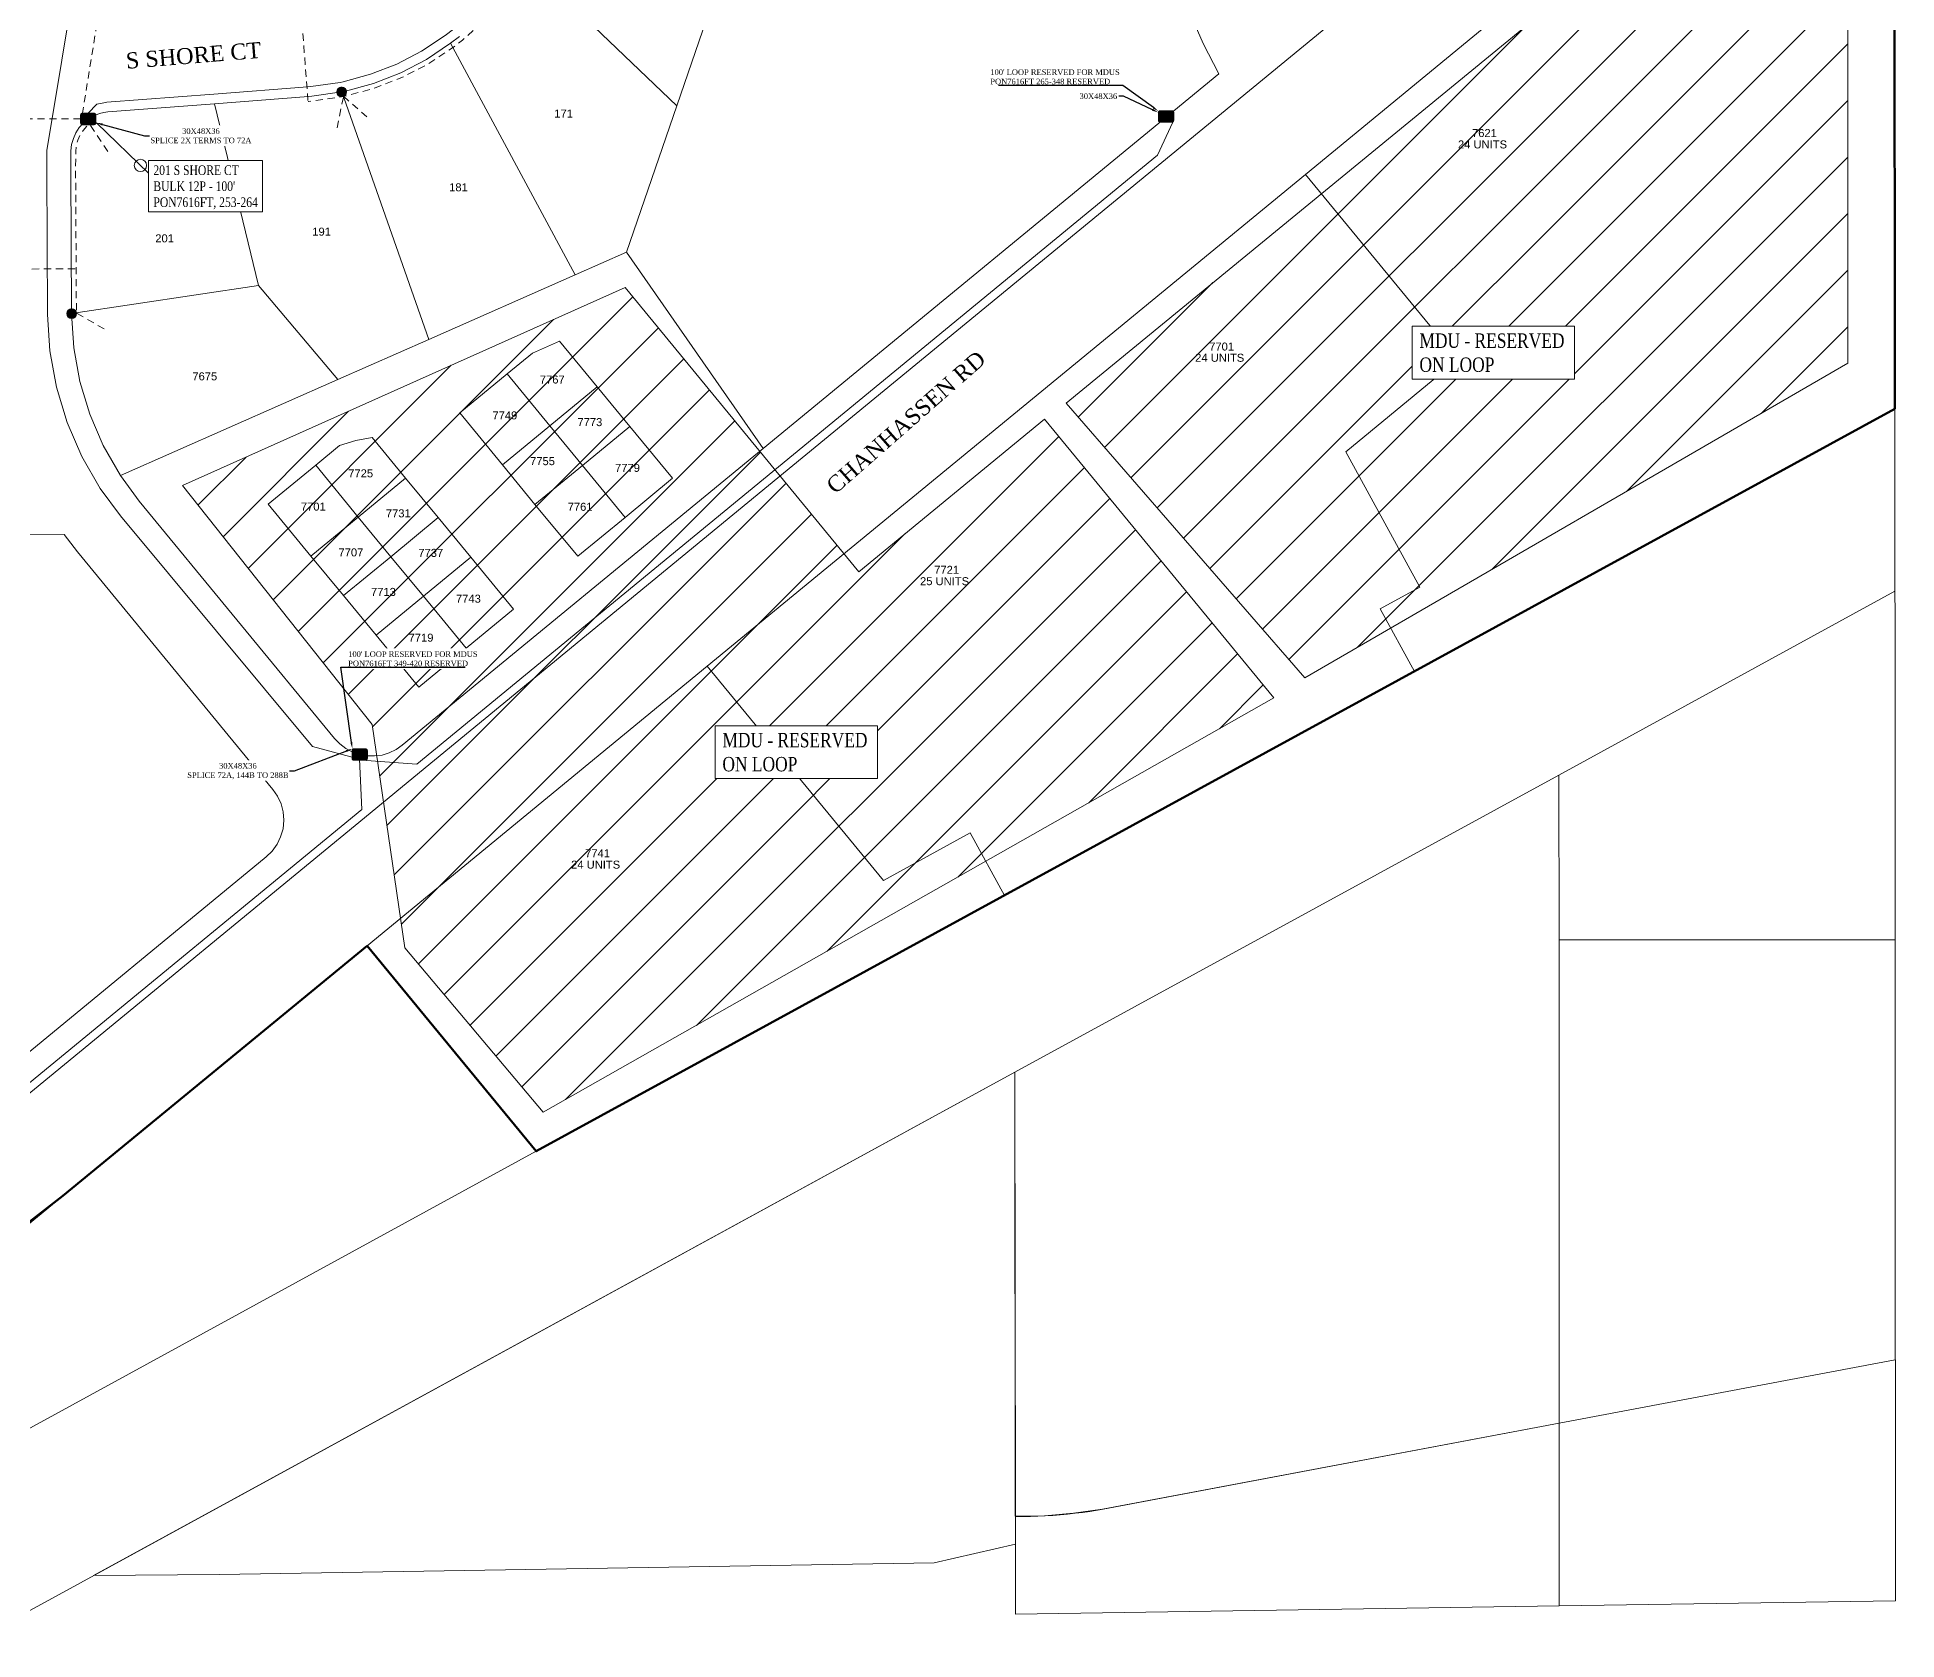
# Model space of a CAD drawing. Header units: feet. Extents: x 2741712 to 2750472, y 1004852 to 1013442.
# Drawn here: x 2747744 to 2748906, y 1007264 to 1008266 of the extents above; entities that cross this region are included whole.
import ezdxf
from ezdxf import colors
from ezdxf.entities.mleader import LeaderData, LeaderLine
from ezdxf.enums import TextEntityAlignment as Align
from ezdxf.lldxf.tags import DXFTag
from ezdxf.math import Vec2, Vec3

# ---------------------------------------------------------------- set-up
doc = ezdxf.new("R2010")
doc.units = ezdxf.units.FT
doc.header["$LTSCALE"] = 0.015
doc.header["$MEASUREMENT"] = 0
doc.linetypes.add('DASHED', pattern=[5, 3, -2])
for name, color, linetype, lineweight in [('144B', 112, '144B', 5), ('288B', 112, '288B', 5), ('72A', 112, '72A', 5), ('DETAIL', 7, 'Continuous', 5), ('DROP BURIED', 7, 'DASHED', 5), ('F1', 112, 'F1', 5), ('PROP_TEL', 6, 'Continuous', 5), ('Route_3_PSAs', 1, 'Continuous', 100), ('RUNNING LINE (UNDERGROUND)', 10, 'Continuous', 40), ('TAIL', 1, 'MST', 5), ('TELEPHONE STRUCT-PROP', 6, 'Continuous', 5), ('TERMINALS', 7, 'Continuous', 5)]:
    doc.layers.add(name, color=color, linetype=linetype, lineweight=lineweight)
for name, color, linetype in [('AddressesCarver', 7, 'DASHED'), ('Carver County Parcels', 7, 'Continuous'), ('NOTES', 7, 'Continuous'), ('STREET NAME', 7, 'Continuous')]:
    doc.layers.add(name, color=color, linetype=linetype)
doc.styles.add('Dimensions 100', font='arial.ttf')
doc.styles.add('Line', font='txt.shx', dxfattribs={"height": 3})
doc.styles.add('SIMPLEX', font='times.ttf', dxfattribs={"width": 0.8})
doc.styles.get("Standard").update_dxf_attribs({"font": 'times.ttf'})
doc.styles.add('Utilities', font='arial.ttf', dxfattribs={"height": 2.5})
tags = doc.linetypes.add('144B', pattern='A,80,-5,["144B",Line,S=1.5,R=0,X=0,Y=-1.5],-24', length=109).pattern_tags.tags
tags[6] = DXFTag(74, 10)
tags = doc.linetypes.add('288B', pattern='A,80,-5,["288B",Line,S=1.5,R=0,X=0,Y=-1.5],-24', length=109).pattern_tags.tags
tags[6] = DXFTag(74, 10)
tags = doc.linetypes.add('72A', pattern='A,80,-5,["72A",Line,S=1.5,R=0,X=0,Y=-1.5],-20', length=105).pattern_tags.tags
tags[6] = DXFTag(74, 10)
tags = doc.linetypes.add('BBF', pattern='A,100,-5,["BBF",Line,S=1,R=0,X=0,Y=-1.5],-12', length=117).pattern_tags.tags
tags[6] = DXFTag(74, 10)
tags = doc.linetypes.add('F1', pattern='A,15,-5,["F1",Line,S=1.5,R=0,X=0,Y=-1.5],-12', length=32).pattern_tags.tags
tags[6] = DXFTag(74, 10)
tags = doc.linetypes.add('MST', pattern='A,5,-5,5,-5,["TAIL",Line,S=1.5,R=0,X=0,Y=-1.5],-20', length=40).pattern_tags.tags
tags[10] = DXFTag(74, 10)

# ---------------------------------------------------------------- blocks, each defined once
blk = doc.blocks.new('ACMAP_ANN_TEMPLATE_AddressCarver')
at = {"layer": 'AddressesCarver', "style": 'Dimensions 100'}
blk.add_attdef('AddressCarver', text='', height=5, dxfattribs=at).set_placement((0, 0), align=Align.CENTER)
blk = doc.blocks.new('NEW HH')
at = {"ltscale": 40, "true_color": 0xffffff}
h = blk.add_hatch(color=7, dxfattribs=at)
h.dxf.hatch_style = 1
h.paths.add_polyline_path([(-0.061, -0.031, 0.414214), (-0.046, -0.046), (0.046, -0.046, 0.414214), (0.061, -0.031), (0.061, 0.031, 0.414214), (0.046, 0.046), (-0.046, 0.046, 0.414214), (-0.061, 0.031)])
at = {"layer": 'RUNNING LINE (UNDERGROUND)', "color": 6, "lineweight": 0, "const_width": 0.005, "flags": 128}
blk.add_lwpolyline([(-0.061, 0.031), (-0.061, -0.031, 0.414214), (-0.046, -0.046), (0.046, -0.046, 0.414214), (0.061, -0.031), (0.061, 0.031, 0.414214), (0.046, 0.046), (-0.046, 0.046, 0.414214)], format="xyb", close=True, dxfattribs=at)
at = {"layer": 'TELEPHONE STRUCT-PROP', "color": 18, "true_color": 0x000000, "style": 'Utilities'}
blk.add_text('HH', height=0.05, dxfattribs=at).set_placement((0, 0), align=Align.MIDDLE_CENTER)
blk = doc.blocks.new('Proposed FlowerPot')
at = {"lineweight": 5, "ltscale": 100, "true_color": 0xffffff}
h = blk.add_hatch(color=7, dxfattribs=at)
h.dxf.hatch_style = 1
h.paths.add_polyline_path([(-0.06, 0, 0.414214), (0, -0.06, 0.414214), (0.06, 0, 0.414214), (0, 0.06, 0.414214)])
at = {"lineweight": 5, "ltscale": 100}
blk.add_circle((0, 0), 0.0604, dxfattribs=at)
at = {"layer": 'RUNNING LINE (UNDERGROUND)', "color": 6, "lineweight": 5, "const_width": 0.00907, "flags": 128}
blk.add_lwpolyline([(-0.06, 0, -0.414214), (0, 0.06, -0.414214), (0.06, 0, -0.414214), (0, -0.06, -0.414214), (-0.06, 0)], format="xyb", dxfattribs=at)
at = {"color": 18, "linetype": 'ByBlock', "lineweight": 5, "ltscale": 100, "true_color": 0x000000, "style": 'Dimensions 100'}
blk.add_text('F', height=0.0744, dxfattribs=at).set_placement((-0.029, -0.037))
blk = doc.blocks.new('TERMINAL')
at = {"lineweight": 5, "ltscale": 0.5, "flags": 128}
blk.add_lwpolyline([(-0.1, -0.6), (-0.1, 44.8)], dxfattribs=at)
at = {"lineweight": 5, "ltscale": 0.5}
blk.add_circle((-0.1, 37.6), 3.83, dxfattribs=at)

msp = doc.modelspace()

# ---------------------------------------------------------------- hatches: boundary and pattern name
at = {"layer": 'NOTES', "lineweight": 5, "ltscale": 100}
h = msp.add_hatch(dxfattribs=at)
h.set_pattern_fill('ANSI31', color=30, scale=200)
h.paths.add_polyline_path([(2748387.3, 1008037.2), (2748875.7, 1008437.9), (2748875.7, 1008062.1), (2748536.5, 1007865.5)])
h.paths.add_polyline_path([(2747835.2, 1007985.6), (2748111.8, 1008109.5), (2748257.9, 1007931.8), (2748373.9, 1008027.2), (2748517.1, 1007853), (2748060.7, 1007594.1), (2747974.2, 1007696.8), (2747953.7, 1007836.4)])
h.paths.add_polyline_path([(2745760, 1007924.9), (2746068.9, 1007924.9), (2746068.9, 1007735.5), (2745759.4, 1007817.6)])
h.paths.add_polyline_path([(2746088.2, 1008016), (2746205.8, 1008016), (2746205.8, 1007694.2), (2746088.2, 1007721.1)])
h.paths.add_polyline_path([(2745572.4, 1007787.3), (2745577.2, 1007492.7), (2745885.2, 1007492.7), (2745885.2, 1007696.5)])

# ---------------------------------------------------------------- linework, layer by layer
at = {"layer": '144B', "lineweight": 5, "ltscale": 100, "flags": 128}
msp.add_lwpolyline([(2747950.3, 1007813.9), (2747981.6, 1007811.5), (2748207.6, 1007997.4), (2748444.5, 1008192.1), (2748454, 1008212.8)], dxfattribs=at)
at = {"layer": '288B', "lineweight": 5, "ltscale": 100, "flags": 128}
msp.add_lwpolyline([(2746722, 1008138.5), (2746736.5, 1008127.6), (2746736.6, 1007999.7), (2747122.4, 1008001.6), (2747126.4, 1007299.2), (2747154.9, 1007282.7), (2747210.5, 1007281.2), (2747272.4, 1007282.5), (2747332.4, 1007283.4), (2747339.2, 1007283.1), (2747503.6, 1007418.3), (2747513.4, 1007426.4), (2747519.5, 1007431.4), (2747523.2, 1007434.4), (2747554.3, 1007460), (2747739.6, 1007612.4), (2747947.3, 1007783.3), (2747945.8, 1007814.6)], dxfattribs=at)
at = {"layer": '72A', "lineweight": 5, "ltscale": 100, "flags": 128}
msp.add_lwpolyline([(2747945.8, 1007814.6), (2747916.6, 1007822.7), (2747796.5, 1007966.7), (2747783.9, 1007983.8), (2747772.4, 1008003.8), (2747763.2, 1008025), (2747756.5, 1008047.2), (2747752.4, 1008069.9), (2747751, 1008092.6), (2747750.5, 1008182.5), (2747750.6, 1008195), (2747769.3, 1008308.1), (2747778.2, 1008333.6), (2747800.3, 1008390.9), (2747837.3, 1008486.9), (2747884.4, 1008609.1), (2747865.4, 1008615.5), (2747872.4, 1008631.1), (2747880.8, 1008645.1), (2747890.7, 1008657.9), (2747907, 1008675.4), (2747909.9, 1008679.8, -0.118996), (2747965.2, 1008704.1), (2747970.6, 1008704.6), (2747986.5, 1008706.8), (2748001.5, 1008707.3), (2748016.5, 1008706.1), (2748031.4, 1008703.4), (2748044.4, 1008699.7), (2748057.3, 1008694.5), (2748111.7, 1008669.9), (2748192.5, 1008633.3), (2748207.7, 1008641)], format="xyb", dxfattribs=at)
at = {"layer": 'Carver County Parcels', "lineweight": 5, "ltscale": 100}
for p, q in [((2748905.1, 1008033.5), (2748905, 1008482.8)), ((2748144.1, 1008222.9), (2748186.8, 1008347)), ((2748716.6, 1008327.9), (2748536.9, 1008180.1)), ((2748144.1, 1008222.9), (2748049, 1008313.9)), ((2748472.9, 1008261.9), (2748464.4, 1008281.5)), ((2748002.8, 1008262), (2748080.6, 1008117.3)), ((2748482.7, 1008243), (2748472.9, 1008261.9)), ((2747855.3, 1008224.2), (2747882.8, 1008110.7)), ((2747934.9, 1008231.6), (2747989.1, 1008076.9)), ((2748112.6, 1008131.4), (2748144.1, 1008222.9)), ((2748144.1, 1008222.9), (2748144.1, 1008222.9)), ((2747776.4, 1008214.7), (2747773.4, 1008212.3)), ((2747779.8, 1008216.7), (2747776.4, 1008214.7)), ((2748536.9, 1008180.1), (2748163, 1007872.9)), ((2748632.1, 1008064.4), (2748536.9, 1008180.1)), ((2748112.6, 1008131.4), (2748080.6, 1008117.3)), ((2748198.1, 1008008.9), (2748112.6, 1008131.4)), ((2747989.1, 1008076.9), (2748080.6, 1008117.3)), ((2748080.6, 1008117.3), (2748080.6, 1008117.3)), ((2747766, 1008093.1), (2747882.8, 1008110.7)), ((2747882.8, 1008110.7), (2747882.8, 1008110.7)), ((2747932.3, 1008051.9), (2747882.8, 1008110.7)), ((2747932.3, 1008051.9), (2747989.1, 1008076.9)), ((2747989.1, 1008076.9), (2747989.1, 1008076.9)), ((2748053.9, 1008068.4), (2748070.9, 1008075.9)), ((2748070.9, 1008075.9), (2748094.4, 1008047.3)), ((2748053.9, 1008068.4), (2748038.1, 1008055.4)), ((2748562.1, 1008006.8), (2748632.1, 1008064.4)), ((2747932.3, 1008051.9), (2747796.5, 1007992)), ((2747932.3, 1008051.9), (2747932.3, 1008051.9)), ((2748038.1, 1008055.4), (2748008.5, 1008031)), ((2748064.8, 1008023), (2748038.1, 1008055.4)), ((2748038.1, 1008055.4), (2748038.1, 1008055.4)), ((2748094.4, 1008047.3), (2748064.8, 1008023)), ((2748094.4, 1008047.3), (2748094.4, 1008047.3)), ((2748094.4, 1008047.3), (2748114.7, 1008022.6)), ((2748035.2, 1007998.6), (2748008.5, 1008031)), ((2748605, 1007869.5), (2748905.1, 1008033.5)), ((2748905.2, 1007919.6), (2748905.1, 1008033.5)), ((2747943.5, 1008013.8), (2747933.4, 1008010.7)), ((2747943.5, 1008013.8), (2747953.8, 1008015.7)), ((2747953.8, 1008015.7), (2747974.7, 1007990.3)), ((2748035.2, 1007998.6), (2748064.8, 1008023)), ((2748064.8, 1008023), (2748064.8, 1008023)), ((2748064.8, 1008023), (2748085.1, 1007998.2)), ((2748114.7, 1008022.6), (2748085.1, 1007998.2)), ((2748114.7, 1008022.6), (2748114.7, 1008022.6)), ((2748114.7, 1008022.6), (2748141.4, 1007990.2)), ((2747918.5, 1007998.4), (2747933.4, 1008010.7)), ((2748198.1, 1008008.9), (2748198.1, 1008008.9)), ((2748608.4, 1007922.1), (2748562.1, 1008006.8)), ((2748562.1, 1008006.8), (2748562.1, 1008006.8)), ((2747888.9, 1007974), (2747918.5, 1007998.4)), ((2747945.1, 1007965.9), (2747918.5, 1007998.4)), ((2747945.1, 1007965.9), (2747974.7, 1007990.3)), ((2747974.7, 1007990.3), (2747974.7, 1007990.3)), ((2747974.7, 1007990.3), (2747995.1, 1007965.6)), ((2748035.2, 1007998.6), (2748055.5, 1007973.9)), ((2748055.5, 1007973.9), (2748085.1, 1007998.2)), ((2748085.1, 1007998.2), (2748111.8, 1007965.8)), ((2748085.1, 1007998.2), (2748085.1, 1007998.2)), ((2748111.8, 1007965.8), (2748141.4, 1007990.2)), ((2748141.4, 1007990.2), (2748141.4, 1007990.2)), ((2747888.9, 1007974), (2747915.5, 1007941.6)), ((2748082.2, 1007941.5), (2748055.5, 1007973.9)), ((2747761.3, 1007955.1), (2747716.7, 1007954.9)), ((2747769.7, 1007944.2), (2747761.3, 1007955.1)), ((2747915.5, 1007941.6), (2747945.1, 1007965.9)), ((2747945.1, 1007965.9), (2747945.1, 1007965.9)), ((2747965.5, 1007941.2), (2747945.1, 1007965.9)), ((2747995.1, 1007965.6), (2747965.5, 1007941.2)), ((2748015.4, 1007940.9), (2747995.1, 1007965.6)), ((2747995.1, 1007965.6), (2747995.1, 1007965.6)), ((2748111.8, 1007965.8), (2748082.2, 1007941.5)), ((2748111.8, 1007965.8), (2748111.8, 1007965.8)), ((2747891.7, 1007795.8), (2747769.7, 1007944.2)), ((2747935.9, 1007916.9), (2747915.5, 1007941.6)), ((2747965.5, 1007941.2), (2747935.9, 1007916.9)), ((2747965.5, 1007941.2), (2747965.5, 1007941.2)), ((2747965.5, 1007941.2), (2747985.8, 1007916.5)), ((2747985.8, 1007916.5), (2748015.4, 1007940.9)), ((2748015.4, 1007940.9), (2748015.4, 1007940.9)), ((2748015.4, 1007940.9), (2748042.1, 1007908.4)), ((2748583.6, 1007908.6), (2748608.4, 1007922.1)), ((2748695.2, 1007804.8), (2748905.2, 1007919.6)), ((2748905.3, 1007905.2), (2748905.2, 1007919.6)), ((2747956.2, 1007892.2), (2747935.9, 1007916.9)), ((2747956.2, 1007892.2), (2747985.8, 1007916.5)), ((2747985.8, 1007916.5), (2747985.8, 1007916.5)), ((2748012.5, 1007884.1), (2747985.8, 1007916.5)), ((2748042.1, 1007908.4), (2748012.5, 1007884.1)), ((2748042.1, 1007908.4), (2748042.1, 1007908.4)), ((2748605, 1007869.5), (2748583.6, 1007908.6)), ((2748905.3, 1007701.9), (2748905.3, 1007905.2)), ((2747956.2, 1007892.2), (2747982.9, 1007859.7)), ((2747982.9, 1007859.7), (2748012.5, 1007884.1)), ((2748012.5, 1007884.1), (2748012.5, 1007884.1)), ((2748163, 1007872.9), (2747950.7, 1007698)), ((2748273.2, 1007738.9), (2748163, 1007872.9)), ((2748348.8, 1007729.5), (2748605, 1007869.5)), ((2747930.3, 1007827.6), (2747933.6, 1007824.2)), ((2747933.6, 1007824.2), (2747937.4, 1007821.3)), ((2747937.4, 1007821.3), (2747941.5, 1007819.1)), ((2747941.5, 1007819.1), (2747946, 1007817.6)), ((2747946, 1007817.6), (2747950.6, 1007816.8)), ((2748355.3, 1007619.1), (2748695.2, 1007804.8)), ((2748695.3, 1007701.8), (2748695.2, 1007804.8)), ((2747894.7, 1007791.5), (2747891.7, 1007795.8)), ((2747896.9, 1007786.7), (2747894.7, 1007791.5)), ((2747898.2, 1007781.7), (2747896.9, 1007786.7)), ((2747898.6, 1007776.5), (2747898.2, 1007781.7)), ((2747896.6, 1007766.2), (2747898.1, 1007771.2)), ((2747898.1, 1007771.2), (2747898.6, 1007776.5)), ((2748327.4, 1007768.6), (2748273.2, 1007738.9)), ((2748348.8, 1007729.5), (2748327.4, 1007768.6)), ((2747887.6, 1007753.6), (2747891.4, 1007757.2)), ((2747891.4, 1007757.2), (2747894.4, 1007761.5)), ((2747894.4, 1007761.5), (2747896.6, 1007766.2)), ((2748273.2, 1007738.9), (2748273.2, 1007738.9)), ((2748056.2, 1007569.7), (2748348.8, 1007729.5)), ((2748695.3, 1007701.8), (2748905.3, 1007701.9)), ((2748695.4, 1007399.9), (2748695.3, 1007701.8)), ((2748905.4, 1007439.4), (2748905.3, 1007701.9)), ((2748905.3, 1007701.9), (2748905.3, 1007701.9)), ((2747950.7, 1007698), (2747570.4, 1007385.7)), ((2747950.7, 1007698), (2748056.2, 1007569.7)), ((2747950.7, 1007698), (2747950.7, 1007698)), ((2747718, 1007270.9), (2748355.3, 1007619.1)), ((2748355.3, 1007619.1), (2747779.6, 1007304.6)), ((2748355.3, 1007619.1), (2748355.5, 1007341.7)), ((2748355.7, 1007341.6), (2748355.3, 1007619.1)), ((2747570.4, 1007304.2), (2748056.2, 1007569.7)), ((2748056.2, 1007569.7), (2748056.2, 1007569.7)), ((2748905.4, 1007439.4), (2748695.4, 1007399.9)), ((2748905.5, 1007439.4), (2748905.4, 1007439.4)), ((2748905.6, 1007288.8), (2748905.5, 1007439.4)), ((2748410.1, 1007346.2), (2748695.4, 1007399.9)), ((2748695.4, 1007399.8), (2748410.4, 1007346.2)), ((2748695.4, 1007399.9), (2748695.4, 1007285.7)), ((2748695.4, 1007399.9), (2748695.4, 1007399.9)), ((2748695.4, 1007285.7), (2748695.4, 1007399.8)), ((2748355.5, 1007341.7), (2748373.8, 1007342)), ((2748360.4, 1007341.6), (2748355.7, 1007341.6)), ((2748355.7, 1007341.6), (2748355.7, 1007324.2)), ((2748365, 1007341.6), (2748360.4, 1007341.6)), ((2748369.7, 1007341.7), (2748365, 1007341.6)), ((2748365, 1007341.6), (2748365, 1007341.6)), ((2748374.3, 1007341.9), (2748369.7, 1007341.7)), ((2748373.8, 1007342), (2748392, 1007343.5)), ((2748379, 1007342.2), (2748374.3, 1007341.9)), ((2748383.6, 1007342.5), (2748379, 1007342.2)), ((2748388.3, 1007343), (2748383.6, 1007342.5)), ((2748392.9, 1007343.5), (2748388.3, 1007343)), ((2748392, 1007343.5), (2748410.1, 1007346.2)), ((2748397.5, 1007344.1), (2748392.9, 1007343.5)), ((2748402.1, 1007344.7), (2748397.5, 1007344.1)), ((2748410.4, 1007346.2), (2748402.1, 1007344.7)), ((2748305, 1007312.6), (2748355.7, 1007324.2)), ((2748355.7, 1007324.2), (2748355.7, 1007324.2)), ((2748355.7, 1007324.2), (2748355.7, 1007280.4)), ((2747779.6, 1007304.6), (2747858.3, 1007305.3)), ((2747858.3, 1007305.3), (2748305, 1007312.6)), ((2748355.7, 1007280.4), (2748695.4, 1007285.7)), ((2748695.4, 1007285.7), (2748905.6, 1007288.8))]:
    msp.add_line(p, q, dxfattribs=at)
for points in [[(2748008.4, 1008266.2), (2748002.8, 1008262), (2747987.7, 1008251.9), (2747971.6, 1008243.5), (2747954.7, 1008236.9), (2747937.1, 1008232.1), (2747934.9, 1008231.6), (2747916.1, 1008228.9), (2747913.9, 1008228.7), (2747855.3, 1008224.2), (2747788.7, 1008219.1), (2747786.1, 1008218.7), (2747783.5, 1008218.1), (2747779.8, 1008216.7)], [(2747950.6, 1007816.8), (2747955.3, 1007816.7), (2747960, 1007817.3), (2747964.5, 1007818.7), (2747968.7, 1007820.8), (2747972.6, 1007823.4), (2748198.1, 1008008.9), (2748482.7, 1008243)], [(2747773.4, 1008212.3), (2747770.8, 1008209.4), (2747768.7, 1008206.1), (2747767.1, 1008202.5), (2747766, 1008198.7), (2747765.6, 1008194.8), (2747765.5, 1008182.5), (2747766, 1008093.1), (2747767.3, 1008071.7), (2747771.1, 1008050.7), (2747777.3, 1008030.2), (2747785.8, 1008010.6), (2747796.5, 1007992), (2747808.3, 1007975.9), (2747930.3, 1007827.6)], [(2747150.3, 1007295.3), (2747210.3, 1007296.2), (2747270.2, 1007297.1), (2747330.2, 1007298), (2747333.7, 1007298), (2747494.1, 1007429.9), (2747494.1, 1007429.9), (2747503.9, 1007438), (2747510, 1007443), (2747513.6, 1007446), (2747569.1, 1007491.7), (2747569.3, 1007469.7), (2747570.4, 1007470.7), (2747729.3, 1007601.4), (2747718.5, 1007614.5), (2747887.6, 1007753.6)]]:
    msp.add_lwpolyline(points, dxfattribs=at)
at = {"layer": 'DROP BURIED', "lineweight": 5, "ltscale": 100, "flags": 128}
for points in [[(2747826.4, 1008408.8), (2747817.1, 1008384.4), (2747795.1, 1008327.4), (2747786.3, 1008302.2), (2747772.8, 1008218.4)], [(2748053.9, 1008316.7), (2748051.6, 1008312.4), (2748039.9, 1008294.6), (2748026, 1008278.3), (2748010.3, 1008264), (2748004.6, 1008259.5), (2747989.2, 1008249.3), (2747972.8, 1008240.8), (2747955.6, 1008234.1), (2747937.9, 1008229.2), (2747935.4, 1008228.7), (2747916.5, 1008225.9), (2747914.1, 1008225.7), (2747913.7, 1008225.7)], [(2747909.9, 1008275.5), (2747913.7, 1008225.7)], [(2747771.6, 1008214.7), (2747719.8, 1008214.7), (2747719.8, 1008220.8)], [(2747775.6, 1008210.3), (2747773.2, 1008207.5), (2747771.3, 1008204.6), (2747769.9, 1008201.5), (2747769, 1008198.2), (2747768.6, 1008194.6), (2747768.5, 1008182.5), (2747769, 1008093.2), (2747769, 1008092.9)], [(2747718.7, 1008120.8), (2747768.8, 1008121.1)]]:
    msp.add_lwpolyline(points, dxfattribs=at)
at = {"layer": 'DROP BURIED', "lineweight": 5, "ltscale": 100}
for points in [[(2747931.9, 1008209.2), (2747935.9, 1008228.9), (2747950.9, 1008215.7)], [(2747788.6, 1008194.4), (2747777.6, 1008211.1)], [(2747786.3, 1008083.5), (2747769, 1008093.5)]]:
    msp.add_lwpolyline(points, dxfattribs=at)
at = {"layer": 'F1', "color": 30, "linetype": 'BBF', "lineweight": 5, "ltscale": 150, "flags": 128}
msp.add_lwpolyline([(2746653.6, 1007277.7), (2747140.9, 1007276.2), (2747150.3, 1007295.3), (2747159, 1007276.2), (2747272.4, 1007277.5), (2747332.3, 1007278.4), (2747340.9, 1007278.1), (2747506.8, 1007414.5), (2747516.6, 1007422.5), (2747522.7, 1007427.6), (2747526.3, 1007430.6), (2747557.5, 1007456.2), (2747742.8, 1007608.6), (2747952.5, 1007781), (2747983.3, 1007806.3), (2748210.8, 1007993.5), (2748826.9, 1008499.5, 0.05824), (2748890.6, 1008729.8), (2749174.6, 1008729.8)], format="xyb", dxfattribs=at)
at = {"layer": 'NOTES', "color": 30, "lineweight": 5, "ltscale": 100, "flags": 128}
for points in [[(2748387.3, 1008037.2), (2748875.7, 1008437.9), (2748875.7, 1008062.1), (2748536.5, 1007865.5), (2748387.3, 1008037.2)], [(2747835.2, 1007985.6), (2748111.8, 1008109.5), (2748257.9, 1007931.8), (2748373.9, 1008027.2), (2748517.1, 1007853), (2748060.7, 1007594.1), (2747974.2, 1007696.8), (2747953.7, 1007836.4), (2747835.2, 1007985.6)]]:
    msp.add_lwpolyline(points, dxfattribs=at)
at = {"layer": 'Route_3_PSAs', "ltscale": 50, "flags": 128}
msp.add_lwpolyline([(2748904.7, 1008635.8), (2748905.1, 1008033.5), (2748056.2, 1007569.7), (2747950.7, 1007698), (2747760.5, 1007541.8), (2747541.3, 1007371.6, -0.167177), (2747102.2, 1007236.9), (2746719.1, 1007234.3), (2746717.6, 1007784.5), (2746264.8, 1007779), (2746216.6, 1007627.7)], format="xyb", dxfattribs=at)
at = {"layer": 'TAIL', "lineweight": 5, "ltscale": 100, "flags": 128}
msp.add_lwpolyline([(2748044.4, 1008317), (2748032.7, 1008300), (2748019.5, 1008284.6), (2748004.5, 1008270.8), (2747999.3, 1008266.8), (2747984.6, 1008257.1), (2747969.1, 1008249), (2747952.8, 1008242.6), (2747935.7, 1008237.9), (2747933.8, 1008237.5), (2747915.4, 1008234.9), (2747913.4, 1008234.7), (2747854.8, 1008230.2), (2747788.1, 1008225.1), (2747785, 1008224.6), (2747781.7, 1008223.9), (2747776.4, 1008218.4)], dxfattribs=at)

# ---------------------------------------------------------------- block references
at = {"layer": 'AddressesCarver', "lineweight": 5, "ltscale": 100}
for p, values in [((2748073.4, 1008215.6), {'AddressCarver': '171'}), ((2748647.5, 1008196.3), {'AddressCarver': '24 UNITS'}), ((2748648.7, 1008203.4), {'AddressCarver': '7621'}), ((2748007.7, 1008169.5), {'AddressCarver': '181'}), ((2747824.1, 1008137.6), {'AddressCarver': '201'}), ((2747922.2, 1008141.8), {'AddressCarver': '191'}), ((2748484.5, 1008070), {'AddressCarver': '7701'}), ((2748483.3, 1008063), {'AddressCarver': '24 UNITS'}), ((2747849.2, 1008051.4), {'AddressCarver': '7675'}), ((2748066.3, 1008049.4), {'AddressCarver': '7767'}), ((2748036.7, 1008027), {'AddressCarver': '7749'}), ((2748089.8, 1008022.8), {'AddressCarver': '7773'}), ((2748060.2, 1007998.4), {'AddressCarver': '7755'}), ((2747946.6, 1007990.8), {'AddressCarver': '7725'}), ((2748113.3, 1007994.2), {'AddressCarver': '7779'}), ((2747917, 1007970), {'AddressCarver': '7701'}), ((2747970.1, 1007965.8), {'AddressCarver': '7731'}), ((2748083.7, 1007969.9), {'AddressCarver': '7761'}), ((2747940.5, 1007941.4), {'AddressCarver': '7707'}), ((2747990.4, 1007941.1), {'AddressCarver': '7737'}), ((2748312.7, 1007930.5), {'AddressCarver': '7721'}), ((2747960.8, 1007916.7), {'AddressCarver': '7713'}), ((2748311.4, 1007923.4), {'AddressCarver': '25 UNITS'}), ((2748013.9, 1007912.5), {'AddressCarver': '7743'}), ((2747984.3, 1007888.1), {'AddressCarver': '7719'}), ((2748094.6, 1007753.4), {'AddressCarver': '7741'}), ((2748093.4, 1007746.3), {'AddressCarver': '24 UNITS'})]:
    msp.add_blockref('ACMAP_ANN_TEMPLATE_AddressCarver', p, dxfattribs=at).add_auto_attribs(values)
at = {"layer": 'PROP_TEL', "lineweight": 5, "ltscale": 100}
for name, p, xscale, yscale, zscale in [('Proposed FlowerPot', (2747934.7, 1008231.6), 50, 50, 50), ('NEW HH', (2747776.4, 1008214.7), 80, 80, 80), ('NEW HH', (2748449.8, 1008216.3), 80, 80, 80), ('Proposed FlowerPot', (2747766, 1008093.1), 50, 50, 50), ('NEW HH', (2747946, 1007817.6), 80, 80, 80)]:
    msp.add_blockref(name, p, dxfattribs=dict(at, xscale=xscale, yscale=yscale, zscale=zscale))
at = {"layer": 'TERMINALS', "lineweight": 5, "ltscale": 100, "rotation": 225.9107534997111}
msp.add_blockref('TERMINAL', (2747781.9, 1008211.8), dxfattribs=at)

# ---------------------------------------------------------------- texts
at = {"layer": 'STREET NAME', "lineweight": 5, "ltscale": 100, "char_height": 10, "attachment_point": 1}
for s, insert, rotation in [('S SHORE CT', (2747799.5, 1008256), 4.6528), ('CHANHASSEN RD', (2748236.5, 1007987.4), 41.2638)]:
    msp.add_mtext(s, dxfattribs=dict(at, insert=insert, rotation=rotation))

# ---------------------------------------------------------------- next in the draw order: texts
at = {"layer": 'NOTES', "color": 30, "lineweight": 5, "ltscale": 100, "char_height": 9, "width": 92.441, "attachment_point": 1, "style": 'SIMPLEX', "bg_fill": 19, "box_fill_scale": 1.5, "bg_fill_color": 256, "bg_fill_transparency": 0}
for insert in [(2748608.1, 1008080.7), (2748172.6, 1007831.1)]:
    msp.add_mtext('MDU - RESERVED ON LOOP', dxfattribs=dict(at, insert=insert))
at = {"layer": 'TERMINALS', "lineweight": 5, "ltscale": 100, "insert": (2747817.1, 1008185.7), "char_height": 6, "attachment_point": 1, "style": 'SIMPLEX', "bg_fill": 19, "box_fill_scale": 1.5, "bg_fill_color": 256, "bg_fill_transparency": 0}
msp.add_mtext("201 S SHORE CT\\PBULK 12P - 100'\\PPON7616FT, 253-264", dxfattribs=at)

# ---------------------------------------------------------------- next in the draw order: leaders
at = {"layer": 'DETAIL', "lineweight": 5, "ltscale": 100}
ml = msp.add_multileader_mtext('Standard', dxfattribs=at)
ml.set_content('30X48X36', color=256)
ml.set_leader_properties()
ml.build(insert=Vec2(0, 0))
ml.multileader.update_dxf_attribs({"has_text_frame": 1, "text_left_attachment_type": 2, "text_right_attachment_type": 2, "dogleg_length": 3})
ctx = ml.context
ctx.base_point, ctx.char_height, ctx.landing_gap_size, ctx.plane_origin = Vec3(2748394.7, 1008228.9), 3.5, 1.5, Vec3(2748470, 1008245.7)
ctx.left_attachment, ctx.right_attachment, ctx.text_align_type = 2, 2, 1
notes = []
notes.append((ctx, [(0, (1, 1, 0), (2748423.3, 1008228.9), (-1, 0), 3, [(0, [(2748444.9, 1008218.8)], 0, [])])]))
ctx.mtext.insert, ctx.mtext.alignment, ctx.mtext.flow_direction = Vec3(2748407.5, 1008230.7), 2, 5
ctx.mtext.has_bg_fill, ctx.mtext.bg_color, ctx.mtext.bg_scale_factor, ctx.mtext.bg_transparency, ctx.mtext.use_window_bg_color = 1, -1027028792, 1.5, 0, 1
ml = msp.add_multileader_mtext('Standard', dxfattribs=at)
ml.set_content('30X48X36\\PSPLICE 72A, 144B TO 288B', color=256)
ml.set_leader_properties()
ml.build(insert=Vec2(0, 0))
ml.multileader.update_dxf_attribs({"has_text_frame": 1, "text_left_attachment_type": 2, "text_right_attachment_type": 2, "dogleg_length": 3})
ctx = ml.context
ctx.base_point, ctx.char_height, ctx.landing_gap_size, ctx.plane_origin = Vec3(2747837.8, 1007807.2), 3.5, 1.5, Vec3(2747966.1, 1007846.5)
ctx.left_attachment, ctx.right_attachment, ctx.text_align_type = 2, 2, 1
notes.append((ctx, [(0, (1, 1, 0), (2747905.1, 1007807.2), (-1, 0), 3, [(0, [(2747941.4, 1007821.2)], 0, [])])]))
ctx.mtext.insert, ctx.mtext.alignment, ctx.mtext.flow_direction = Vec3(2747869.9, 1007812.3), 2, 5
ctx.mtext.has_bg_fill, ctx.mtext.bg_color, ctx.mtext.bg_scale_factor, ctx.mtext.bg_transparency, ctx.mtext.use_window_bg_color = 1, -1027028792, 1.5, 0, 1
for ctx, leaders in notes:
    for number, flags, end, landing, length, lines in leaders:
        leader = LeaderData()
        leader.index, (leader.has_last_leader_line, leader.has_dogleg_vector, leader.attachment_direction) = number, flags
        leader.last_leader_point, leader.dogleg_vector, leader.dogleg_length = Vec3(end), Vec3(landing), length
        for number, points, colour, breaks in lines:
            line = LeaderLine()
            line.index, line.vertices, line.color, line.breaks = number, Vec3.list(points), colors.encode_raw_color(colour), breaks
            leader.lines.append(line)
        ctx.leaders.append(leader)

# ---------------------------------------------------------------- next in the draw order: leaders
ml = msp.add_multileader_mtext('Standard', dxfattribs=at)
ml.set_content("100' LOOP RESERVED FOR MDUS\\PPON7616FT 265-348 RESERVED", color=256)
ml.set_leader_properties()
ml.build(insert=Vec2(0, 0))
ml.multileader.update_dxf_attribs({"text_left_attachment_type": 5, "text_right_attachment_type": 5, "dogleg_length": 3})
ctx = ml.context
ctx.base_point, ctx.char_height, ctx.landing_gap_size, ctx.plane_origin = Vec3(2748338.5, 1008235.6), 3.5, 1.5, Vec3(2748469.4, 1008252.4)
ctx.left_attachment, ctx.right_attachment = 5, 5
notes = []
notes.append((ctx, [(0, (1, 1, 0), (2748422.7, 1008235.6), (-1, 0), 3, [(0, [(2748445.1, 1008219.5)], 0, [])])]))
ctx.mtext.insert, ctx.mtext.flow_direction = Vec3(2748340, 1008245.7), 5
ctx.mtext.has_bg_fill, ctx.mtext.bg_color, ctx.mtext.bg_scale_factor, ctx.mtext.bg_transparency, ctx.mtext.use_window_bg_color = 1, -1027028792, 1.5, 0, 1
ml = msp.add_multileader_mtext('Standard', dxfattribs=at)
ml.set_content('30X48X36\\PSPLICE 2X TERMS TO 72A', color=256)
ml.set_leader_properties()
ml.build(insert=Vec2(0, 0))
ml.multileader.update_dxf_attribs({"has_text_frame": 1, "text_left_attachment_type": 2, "text_right_attachment_type": 2, "dogleg_length": 3})
ctx = ml.context
ctx.base_point, ctx.char_height, ctx.landing_gap_size, ctx.plane_origin = Vec3(2747814.6, 1008204.2), 3.5, 1.5, Vec3(2747804.9, 1008241.5)
ctx.left_attachment, ctx.right_attachment, ctx.text_align_type = 2, 2, 1
notes.append((ctx, [(1, (1, 1, 0), (2747811.6, 1008204.2), (1, 0), 3, [(0, [(2747781.4, 1008212.3)], 0, [])])]))
ctx.mtext.insert, ctx.mtext.alignment, ctx.mtext.flow_direction = Vec3(2747846.8, 1008208.9), 2, 5
ctx.mtext.has_bg_fill, ctx.mtext.bg_color, ctx.mtext.bg_scale_factor, ctx.mtext.bg_transparency, ctx.mtext.use_window_bg_color = 1, -1027028792, 1.5, 0, 1
ml = msp.add_multileader_mtext('Standard', dxfattribs=at)
ml.set_content("100' LOOP RESERVED FOR MDUS\\PPON7616FT 349-420 RESERVED", color=256)
ml.set_leader_properties()
ml.build(insert=Vec2(0, 0))
ml.multileader.update_dxf_attribs({"text_left_attachment_type": 5, "text_right_attachment_type": 5, "dogleg_length": 3})
ctx = ml.context
ctx.base_point, ctx.char_height, ctx.landing_gap_size, ctx.plane_origin = Vec3(2747937.3, 1007872.1), 3.5, 1.5, Vec3(2747965.5, 1007853.3)
ctx.left_attachment, ctx.right_attachment = 5, 5
notes.append((ctx, [(1, (1, 1, 0), (2747934.3, 1007872.1), (1, 0), 3, [(0, [(2747941.4, 1007821.2)], 0, [])])]))
ctx.mtext.insert, ctx.mtext.flow_direction = Vec3(2747938.8, 1007882.1), 5
ctx.mtext.has_bg_fill, ctx.mtext.bg_color, ctx.mtext.bg_scale_factor, ctx.mtext.bg_transparency, ctx.mtext.use_window_bg_color = 1, -1027028792, 1.5, 0, 1
for ctx, leaders in notes:
    for number, flags, end, landing, length, lines in leaders:
        leader = LeaderData()
        leader.index, (leader.has_last_leader_line, leader.has_dogleg_vector, leader.attachment_direction) = number, flags
        leader.last_leader_point, leader.dogleg_vector, leader.dogleg_length = Vec3(end), Vec3(landing), length
        for number, points, colour, breaks in lines:
            line = LeaderLine()
            line.index, line.vertices, line.color, line.breaks = number, Vec3.list(points), colors.encode_raw_color(colour), breaks
            leader.lines.append(line)
        ctx.leaders.append(leader)

doc.saveas('drawing.dxf')
